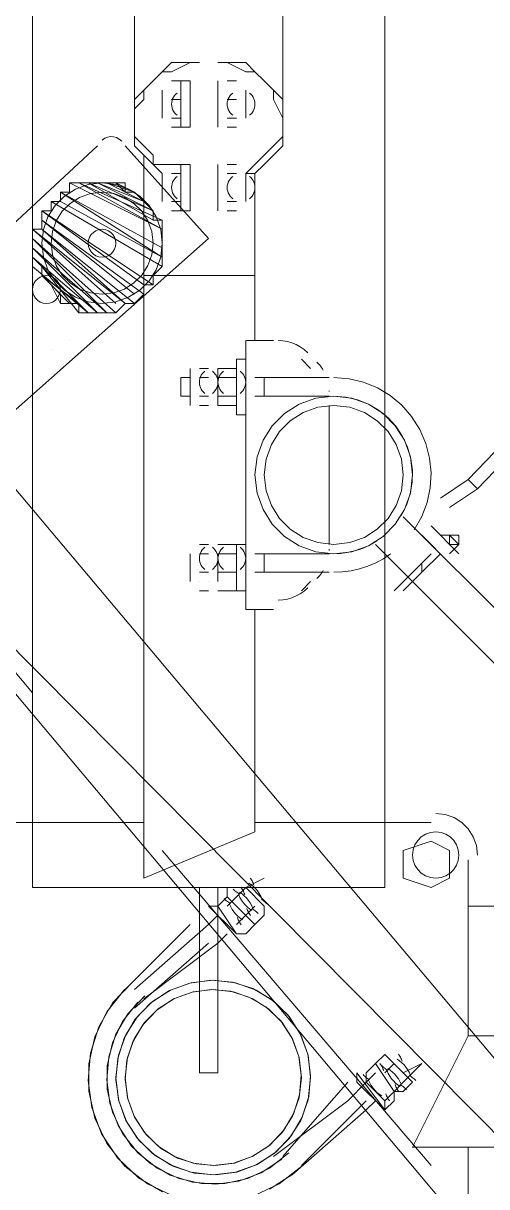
# Paper-space layout '01 Roof Support Layout' of a CAD drawing. Header units: millimetres. Extents: x 5 to 415, y 5 to 292.
# Drawn here: x 58.73 to 61.83, y 66.98 to 74.76 of the extents above; entities that cross this region are included whole.
import ezdxf

# ---------------------------------------------------------------- set-up
doc = ezdxf.new("R2010")
doc.units = ezdxf.units.MM
doc.layers.add('EXISTING', color=7, linetype='Continuous')
doc.layers.add('PROPOSED', color=7, linetype='Continuous')

# ---------------------------------------------------------------- blocks, each defined once
blk = doc.blocks.new('SHEET_01')
at = {"layer": 'EXISTING', "color": 254, "linetype": 'Continuous', "lineweight": 13}
for p, q in [((59.038, 73.694), (59.658, 73.384)), ((59.658, 73.384), (59.1, 73.694)), ((59.1, 73.694), (59.658, 73.384)), ((59.1, 73.694), (59.658, 73.446)), ((59.658, 73.446), (59.1, 73.694)), ((59.596, 73.446), (59.162, 73.694)), ((59.162, 73.694), (59.596, 73.446)), ((59.596, 73.508), (59.162, 73.694)), ((59.162, 73.694), (59.596, 73.508)), ((59.596, 73.508), (59.224, 73.694)), ((59.224, 73.694), (59.596, 73.508)), ((59.534, 73.57), (59.224, 73.694)), ((59.224, 73.694), (59.534, 73.57)), ((59.534, 73.57), (59.286, 73.694)), ((59.286, 73.694), (59.472, 73.632)), ((59.472, 73.632), (59.286, 73.694)), ((59.472, 73.632), (59.348, 73.694)), ((59.348, 73.694), (59.41, 73.632)), ((59.41, 73.632), (59.348, 73.694)), ((59.658, 73.198), (58.976, 73.632)), ((58.976, 73.632), (59.658, 73.26)), ((59.658, 73.26), (58.976, 73.632)), ((59.658, 73.136), (58.914, 73.57)), ((58.914, 73.57), (59.658, 73.136)), ((59.658, 73.198), (58.976, 73.57)), ((58.976, 73.57), (59.658, 73.198)), ((59.534, 73.012), (58.852, 73.508)), ((58.852, 73.508), (59.596, 73.012)), ((59.596, 73.012), (58.852, 73.508)), ((59.348, 72.888), (58.79, 73.384)), ((58.79, 73.384), (59.41, 72.888)), ((59.41, 72.888), (58.79, 73.384)), ((59.472, 72.95), (58.852, 73.446)), ((58.852, 73.446), (59.534, 72.95)), ((59.534, 72.95), (58.852, 73.446)), ((59.41, 72.888), (58.852, 73.384)), ((58.852, 73.384), (59.472, 72.888)), ((59.472, 72.888), (58.852, 73.384)), ((59.286, 72.826), (58.79, 73.322)), ((58.79, 73.322), (59.286, 72.826)), ((58.79, 73.322), (59.348, 72.826)), ((59.348, 72.826), (58.79, 73.322)), ((58.79, 73.26), (59.224, 72.826)), ((59.224, 72.826), (58.79, 73.26)), ((58.79, 73.26), (59.286, 72.826)), ((59.162, 72.826), (58.79, 73.198)), ((58.79, 73.198), (59.224, 72.826)), ((59.224, 72.826), (58.79, 73.198)), ((59.162, 72.826), (58.79, 73.136)), ((59.1, 72.888), (58.852, 73.136)), ((58.852, 73.136), (59.1, 72.826)), ((59.1, 72.826), (58.852, 73.136)), ((58.852, 73.136), (59.162, 72.826)), ((59.038, 72.888), (58.852, 73.074)), ((58.852, 73.074), (59.038, 72.888)), ((58.852, 73.074), (59.1, 72.888)), ((58.976, 72.95), (58.914, 73.012)), ((58.914, 73.012), (58.976, 72.888)), ((58.976, 72.888), (58.914, 73.012)), ((58.914, 73.012), (59.038, 72.888)), ((64.618, 64.58), (57.736, 72.764)), ((57.054, 72.206), (64.618, 64.58)), ((63.936, 64.022), (57.054, 72.206))]:
    blk.add_line(p, q, dxfattribs=at)
at = {"layer": 'PROPOSED', "color": 250, "linetype": 'Continuous', "lineweight": 13}
for p, q in [((58.79, 68.982), (58.79, 113.436)), ((61.146, 68.982), (61.146, 113.436)), ((59.472, 74.128), (59.472, 87.024)), ((60.464, 74.128), (60.464, 85.66)), ((60.464, 74.562), (60.464, 75.058)), ((59.658, 74.438), (59.72, 74.5)), ((59.72, 74.5), (59.844, 74.5)), ((59.72, 74.438), (59.844, 74.5)), ((59.844, 74.5), (59.906, 74.5)), ((60.03, 74.5), (60.092, 74.5)), ((60.092, 74.5), (60.216, 74.5)), ((60.092, 74.5), (60.216, 74.438)), ((60.216, 74.5), (60.278, 74.438)), ((59.596, 74.376), (59.658, 74.438)), ((59.658, 74.438), (59.72, 74.438)), ((60.216, 74.438), (60.278, 74.438)), ((60.278, 74.438), (60.34, 74.376)), ((59.472, 74.252), (59.534, 74.314)), ((59.534, 74.314), (59.596, 74.376)), ((59.534, 74.252), (59.534, 74.314)), ((59.658, 74.128), (59.658, 74.314)), ((59.72, 74.376), (59.782, 74.376)), ((59.72, 74.314), (59.72, 74.314)), ((59.782, 74.066), (59.782, 74.376)), ((59.782, 74.376), (59.844, 74.376)), ((59.782, 74.376), (59.782, 74.066)), ((59.844, 74.066), (59.844, 74.376)), ((60.03, 74.376), (60.03, 74.376)), ((60.03, 74.376), (60.03, 74.066)), ((60.03, 74.066), (60.03, 74.376)), ((60.03, 74.128), (60.03, 74.314)), ((60.092, 74.376), (60.154, 74.376)), ((60.092, 74.314), (60.092, 74.314)), ((60.154, 74.314), (60.154, 74.314)), ((60.216, 74.314), (60.216, 74.128)), ((60.34, 74.376), (60.402, 74.314)), ((60.402, 74.314), (60.464, 74.252)), ((60.402, 74.314), (60.402, 74.252)), ((59.472, 74.19), (59.472, 74.252)), ((59.472, 74.19), (59.534, 74.252)), ((59.72, 74.252), (59.782, 74.252)), ((59.7208, 74.2334), (59.72, 74.221)), ((59.7233, 74.2455), (59.7208, 74.2334)), ((59.7273, 74.2571), (59.7233, 74.2455)), ((59.7327, 74.268), (59.7273, 74.2571)), ((59.7396, 74.2781), (59.7327, 74.268)), ((59.7478, 74.2873), (59.7396, 74.2781)), ((59.7572, 74.2954), (59.7478, 74.2873)), ((60.092, 74.252), (60.154, 74.252)), ((60.0928, 74.2334), (60.092, 74.221)), ((60.0953, 74.2455), (60.0928, 74.2334)), ((60.0993, 74.2571), (60.0953, 74.2455)), ((60.1047, 74.268), (60.0993, 74.2571)), ((60.1116, 74.2781), (60.1047, 74.268)), ((60.1198, 74.2873), (60.1116, 74.2781)), ((60.1292, 74.2954), (60.1198, 74.2873)), ((60.216, 74.252), (60.216, 74.252)), ((60.216, 74.128), (60.216, 74.252)), ((60.216, 74.252), (60.216, 74.128)), ((60.2502, 74.2873), (60.2408, 74.2954)), ((60.2584, 74.2781), (60.2502, 74.2873)), ((60.2653, 74.268), (60.2584, 74.2781)), ((60.2707, 74.2571), (60.2653, 74.268)), ((60.2747, 74.2455), (60.2707, 74.2571)), ((60.2772, 74.2334), (60.2747, 74.2455)), ((60.278, 74.221), (60.2772, 74.2334)), ((60.402, 74.252), (60.464, 74.128)), ((60.464, 74.252), (60.464, 74.19)), ((59.472, 74.128), (59.472, 74.19)), ((59.72, 74.221), (59.7208, 74.2086)), ((59.7208, 74.2086), (59.7233, 74.1965)), ((59.7233, 74.1965), (59.7273, 74.185)), ((59.7273, 74.185), (59.7327, 74.174)), ((59.7327, 74.174), (59.7396, 74.1639)), ((59.7396, 74.1639), (59.7478, 74.1547)), ((59.7478, 74.1547), (59.7572, 74.1466)), ((60.092, 74.221), (60.0928, 74.2086)), ((60.0928, 74.2086), (60.0953, 74.1965)), ((60.0953, 74.1965), (60.0993, 74.185)), ((60.0993, 74.185), (60.1047, 74.174)), ((60.1047, 74.174), (60.1116, 74.1639)), ((60.1116, 74.1639), (60.1198, 74.1547)), ((60.1198, 74.1547), (60.1292, 74.1466)), ((60.2408, 74.1466), (60.2502, 74.1547)), ((60.2502, 74.1547), (60.2584, 74.1639)), ((60.2584, 74.1639), (60.2653, 74.174)), ((60.2653, 74.174), (60.2707, 74.185)), ((60.2707, 74.185), (60.2747, 74.1965)), ((60.2747, 74.1965), (60.2772, 74.2086)), ((60.2772, 74.2086), (60.278, 74.221)), ((60.464, 74.19), (60.464, 74.128)), ((59.472, 74.004), (59.472, 74.128)), ((59.72, 74.128), (59.782, 74.128)), ((59.72, 74.128), (59.72, 74.128)), ((60.092, 74.128), (60.154, 74.128)), ((60.092, 74.128), (60.092, 74.128)), ((60.154, 74.128), (60.154, 74.128)), ((60.216, 74.128), (60.216, 74.128)), ((60.464, 74.128), (60.464, 74.066)), ((59.292, 74.0006), (59.2727, 73.9928)), ((59.3122, 74.0039), (59.292, 74.0006)), ((59.3325, 74.0027), (59.3122, 74.0039)), ((59.3522, 73.9971), (59.3325, 74.0027)), ((59.472, 73.942), (59.472, 74.004)), ((59.534, 73.942), (59.472, 74.004)), ((59.72, 74.066), (59.782, 74.066)), ((59.782, 74.066), (59.844, 74.066)), ((60.03, 74.066), (60.03, 74.066)), ((60.092, 74.066), (60.154, 74.066)), ((60.464, 74.004), (60.402, 73.942)), ((60.464, 74.066), (60.464, 73.942)), ((60.464, 74.066), (60.464, 74.004)), ((58.356, 73.136), (59.224, 73.942)), ((59.2727, 73.9928), (59.2552, 73.9805)), ((59.3705, 73.9871), (59.3522, 73.9971)), ((59.3865, 73.9728), (59.3705, 73.9871)), ((59.968, 73.322), (59.41, 73.942)), ((59.534, 73.88), (59.472, 73.942)), ((59.596, 73.88), (59.534, 73.942)), ((60.402, 73.942), (60.34, 73.88)), ((60.464, 73.942), (60.402, 73.88)), ((59.596, 73.818), (59.534, 73.88)), ((59.534, 73.074), (59.534, 73.88)), ((59.596, 73.818), (59.596, 73.88)), ((60.34, 73.88), (60.278, 73.818)), ((60.402, 73.88), (60.34, 73.818)), ((59.658, 73.756), (59.596, 73.818)), ((59.72, 73.818), (59.596, 73.818)), ((59.72, 73.818), (59.782, 73.818)), ((59.782, 73.508), (59.782, 73.818)), ((59.782, 73.818), (59.844, 73.818)), ((59.782, 73.818), (59.782, 73.508)), ((59.844, 73.508), (59.844, 73.818)), ((60.03, 73.818), (60.03, 73.818)), ((60.03, 73.818), (60.03, 73.508)), ((60.03, 73.508), (60.03, 73.818)), ((60.092, 73.818), (60.154, 73.818)), ((60.278, 73.818), (60.216, 73.756)), ((60.34, 73.818), (60.278, 73.756)), ((59.038, 73.632), (59.038, 73.694)), ((59.038, 73.694), (59.1, 73.694)), ((59.1, 73.694), (59.162, 73.694)), ((59.162, 73.694), (59.224, 73.694)), ((59.255, 73.694), (59.1626, 73.6834)), ((59.224, 73.694), (59.286, 73.694)), ((59.3474, 73.6834), (59.255, 73.694)), ((59.286, 73.694), (59.348, 73.694)), ((59.348, 73.694), (59.41, 73.694)), ((59.41, 73.756), (59.41, 73.756)), ((59.41, 73.694), (59.41, 73.632)), ((59.658, 73.57), (59.658, 73.756)), ((59.72, 73.756), (59.782, 73.756)), ((59.72, 73.756), (59.72, 73.756)), ((59.7233, 73.6875), (59.7208, 73.6754)), ((59.7273, 73.699), (59.7233, 73.6875)), ((59.7327, 73.71), (59.7273, 73.699)), ((59.7396, 73.7201), (59.7327, 73.71)), ((59.7478, 73.7293), (59.7396, 73.7201)), ((59.7572, 73.7374), (59.7478, 73.7293)), ((60.03, 73.57), (60.03, 73.756)), ((60.092, 73.756), (60.154, 73.756)), ((60.092, 73.756), (60.092, 73.756)), ((60.0953, 73.6875), (60.0928, 73.6754)), ((60.0993, 73.699), (60.0953, 73.6875)), ((60.1047, 73.71), (60.0993, 73.699)), ((60.1116, 73.7201), (60.1047, 73.71)), ((60.1198, 73.7293), (60.1116, 73.7201)), ((60.1292, 73.7374), (60.1198, 73.7293)), ((60.154, 73.756), (60.154, 73.756)), ((60.278, 73.756), (60.216, 73.756)), ((60.216, 73.756), (60.216, 73.756)), ((60.216, 73.756), (60.216, 73.57)), ((60.216, 73.57), (60.216, 73.756)), ((60.216, 73.756), (60.216, 73.694)), ((60.216, 73.694), (60.216, 73.694)), ((60.216, 73.694), (60.216, 73.632)), ((60.2502, 73.7293), (60.2408, 73.7374)), ((60.2584, 73.7201), (60.2502, 73.7293)), ((60.2653, 73.71), (60.2584, 73.7201)), ((60.2707, 73.699), (60.2653, 73.71)), ((60.2747, 73.6875), (60.2707, 73.699)), ((60.2772, 73.6754), (60.2747, 73.6875)), ((60.278, 73.756), (60.278, 73.074)), ((58.976, 73.57), (58.976, 73.632)), ((58.976, 73.632), (59.038, 73.632)), ((59.0778, 73.6531), (59.003, 73.6055)), ((59.1626, 73.6834), (59.0778, 73.6531)), ((59.1768, 73.623), (59.105, 73.5973)), ((59.255, 73.632), (59.1768, 73.623)), ((59.3332, 73.623), (59.255, 73.632)), ((59.405, 73.5973), (59.3332, 73.623)), ((59.4322, 73.6531), (59.3474, 73.6834)), ((59.41, 73.632), (59.472, 73.632)), ((59.5071, 73.6055), (59.4322, 73.6531)), ((59.472, 73.632), (59.534, 73.57)), ((59.7208, 73.6754), (59.72, 73.663)), ((59.72, 73.663), (59.7208, 73.6506)), ((59.7208, 73.6506), (59.7233, 73.6385)), ((59.7233, 73.6385), (59.7273, 73.627)), ((59.7273, 73.627), (59.7327, 73.616)), ((59.7327, 73.616), (59.7396, 73.6059)), ((60.0928, 73.6754), (60.092, 73.663)), ((60.092, 73.663), (60.0928, 73.6506)), ((60.0928, 73.6506), (60.0953, 73.6385)), ((60.0953, 73.6385), (60.0993, 73.627)), ((60.0993, 73.627), (60.1047, 73.616)), ((60.1047, 73.616), (60.1116, 73.6059)), ((60.216, 73.632), (60.216, 73.632)), ((60.216, 73.632), (60.216, 73.57)), ((60.2584, 73.6059), (60.2653, 73.616)), ((60.2653, 73.616), (60.2707, 73.627)), ((60.2707, 73.627), (60.2747, 73.6385)), ((60.2747, 73.6385), (60.2772, 73.6506)), ((60.278, 73.663), (60.2772, 73.6754)), ((60.2772, 73.6506), (60.278, 73.663)), ((58.9405, 73.5431), (58.893, 73.4683)), ((58.914, 73.508), (58.914, 73.57)), ((58.914, 73.57), (58.976, 73.57)), ((59.003, 73.6055), (58.9405, 73.5431)), ((59.0417, 73.5571), (58.9889, 73.5043)), ((59.105, 73.5973), (59.0417, 73.5571)), ((59.4683, 73.5571), (59.405, 73.5973)), ((59.5211, 73.5043), (59.4683, 73.5571)), ((59.5695, 73.5431), (59.5071, 73.6055)), ((59.534, 73.57), (59.596, 73.508)), ((59.617, 73.4683), (59.5695, 73.5431)), ((59.72, 73.57), (59.782, 73.57)), ((59.72, 73.57), (59.72, 73.57)), ((59.7396, 73.6059), (59.7478, 73.5967)), ((59.7478, 73.5967), (59.7572, 73.5886)), ((60.092, 73.57), (60.154, 73.57)), ((60.092, 73.57), (60.092, 73.57)), ((60.1116, 73.6059), (60.1198, 73.5967)), ((60.1198, 73.5967), (60.1292, 73.5886)), ((60.154, 73.57), (60.154, 73.57)), ((60.216, 73.57), (60.216, 73.57)), ((60.2408, 73.5886), (60.2502, 73.5967)), ((60.2502, 73.5967), (60.2584, 73.6059)), ((58.852, 73.446), (58.852, 73.508)), ((58.852, 73.508), (58.914, 73.508)), ((58.893, 73.4683), (58.8627, 73.3834)), ((58.9889, 73.5043), (58.9487, 73.441)), ((59.5613, 73.441), (59.5211, 73.5043)), ((59.596, 73.508), (59.596, 73.446)), ((59.6474, 73.3834), (59.617, 73.4683)), ((59.72, 73.508), (59.782, 73.508)), ((59.782, 73.508), (59.844, 73.508)), ((60.03, 73.508), (60.03, 73.508)), ((60.092, 73.508), (60.154, 73.508)), ((58.79, 73.322), (58.79, 73.384)), ((58.79, 73.384), (58.852, 73.384)), ((58.852, 73.384), (58.852, 73.446)), ((58.8627, 73.3834), (58.852, 73.291)), ((58.9487, 73.441), (58.923, 73.3692)), ((59.2337, 73.3816), (59.2141, 73.3746)), ((59.255, 73.384), (59.2337, 73.3816)), ((59.2763, 73.3816), (59.255, 73.384)), ((59.2959, 73.3746), (59.2763, 73.3816)), ((59.587, 73.3692), (59.5613, 73.441)), ((59.596, 73.446), (59.658, 73.446)), ((59.658, 73.291), (59.6474, 73.3834)), ((59.658, 73.446), (59.658, 73.384)), ((59.658, 73.384), (59.658, 73.322)), ((59.72, 73.446), (59.72, 73.446)), ((57.798, 71.4), (59.968, 73.322)), ((58.79, 73.26), (58.79, 73.322)), ((58.923, 73.3692), (58.914, 73.291)), ((59.1645, 73.3123), (59.162, 73.291)), ((59.1715, 73.3319), (59.1645, 73.3123)), ((59.1824, 73.3492), (59.1715, 73.3319)), ((59.1968, 73.3636), (59.1824, 73.3492)), ((59.2141, 73.3746), (59.1968, 73.3636)), ((59.3132, 73.3636), (59.2959, 73.3746)), ((59.3276, 73.3492), (59.3132, 73.3636)), ((59.3385, 73.3319), (59.3276, 73.3492)), ((59.3455, 73.3123), (59.3385, 73.3319)), ((59.348, 73.291), (59.3455, 73.3123)), ((59.596, 73.291), (59.587, 73.3692)), ((59.658, 73.322), (59.658, 73.26)), ((58.79, 73.26), (58.79, 73.26)), ((58.79, 73.198), (58.79, 73.26)), ((58.852, 73.291), (58.8627, 73.1986)), ((58.914, 73.291), (58.923, 73.2128)), ((59.162, 73.291), (59.1645, 73.2697)), ((59.1645, 73.2697), (59.1715, 73.2501)), ((59.1715, 73.2501), (59.1824, 73.2328)), ((59.1824, 73.2328), (59.1968, 73.2184)), ((59.3132, 73.2184), (59.3276, 73.2328)), ((59.3276, 73.2328), (59.3385, 73.2501)), ((59.3385, 73.2501), (59.3455, 73.2697)), ((59.3455, 73.2697), (59.348, 73.291)), ((59.587, 73.2128), (59.596, 73.291)), ((59.6474, 73.1986), (59.658, 73.291)), ((59.658, 73.26), (59.658, 73.198)), ((58.852, 73.136), (58.79, 73.198)), ((58.8627, 73.1986), (58.893, 73.1138)), ((58.923, 73.2128), (58.9487, 73.141)), ((59.1968, 73.2184), (59.2141, 73.2075)), ((59.2141, 73.2075), (59.2337, 73.2005)), ((59.2337, 73.2005), (59.255, 73.198)), ((59.255, 73.198), (59.2763, 73.2005)), ((59.2763, 73.2005), (59.2959, 73.2075)), ((59.2959, 73.2075), (59.3132, 73.2184)), ((59.5613, 73.141), (59.587, 73.2128)), ((59.617, 73.1138), (59.6474, 73.1986)), ((59.658, 73.198), (59.658, 73.136)), ((63.13, 73.198), (61.704, 71.71)), ((58.8421, 73.0646), (58.8248, 73.0536)), ((58.8617, 73.0716), (58.8421, 73.0646)), ((58.852, 73.074), (58.852, 73.136)), ((58.914, 73.012), (58.852, 73.074)), ((58.883, 73.074), (58.8617, 73.0716)), ((58.9043, 73.0716), (58.883, 73.074)), ((58.893, 73.1138), (58.9405, 73.0389)), ((58.9239, 73.0646), (58.9043, 73.0716)), ((58.9412, 73.0536), (58.9239, 73.0646)), ((58.9487, 73.141), (58.9889, 73.0777)), ((58.9889, 73.0777), (59.0417, 73.0249)), ((59.4683, 73.0249), (59.5211, 73.0777)), ((59.5211, 73.0777), (59.5613, 73.141)), ((59.534, 69.044), (59.534, 73.074)), ((59.534, 73.074), (60.278, 73.074)), ((60.278, 73.074), (59.534, 73.074)), ((59.5695, 73.0389), (59.617, 73.1138)), ((59.658, 73.136), (59.596, 73.074)), ((59.596, 73.074), (59.596, 73.012)), ((60.278, 73.074), (60.278, 72.64)), ((61.766, 71.648), (63.192, 73.136)), ((58.7925, 73.0023), (58.79, 72.981)), ((58.7995, 73.0219), (58.7925, 73.0023)), ((58.8104, 73.0392), (58.7995, 73.0219)), ((58.8248, 73.0536), (58.8104, 73.0392)), ((58.9405, 73.0389), (59.003, 72.9765)), ((58.9556, 73.0392), (58.9412, 73.0536)), ((58.9665, 73.0219), (58.9556, 73.0392)), ((58.9735, 73.0023), (58.9665, 73.0219)), ((58.976, 72.981), (58.9735, 73.0023)), ((59.0417, 73.0249), (59.105, 72.9846)), ((59.405, 72.9846), (59.4683, 73.0249)), ((59.5071, 72.9765), (59.5695, 73.0389)), ((59.596, 73.012), (59.534, 73.012)), ((59.534, 73.012), (59.534, 72.95)), ((58.79, 72.981), (58.7925, 72.9597)), ((58.7925, 72.9597), (58.7995, 72.9401)), ((58.7995, 72.9401), (58.8104, 72.9228)), ((58.8104, 72.9228), (58.8248, 72.9084)), ((58.8248, 72.9084), (58.8421, 72.8975)), ((58.9239, 72.8975), (58.9412, 72.9084)), ((58.9412, 72.9084), (58.9556, 72.9228)), ((58.9556, 72.9228), (58.9665, 72.9401)), ((58.9665, 72.9401), (58.9735, 72.9597)), ((58.9735, 72.9597), (58.976, 72.981)), ((58.976, 72.888), (58.976, 72.95)), ((59.003, 72.9765), (59.0778, 72.929)), ((59.0778, 72.929), (59.1626, 72.8986)), ((59.105, 72.9846), (59.1768, 72.959)), ((59.1768, 72.959), (59.255, 72.95)), ((59.255, 72.95), (59.3332, 72.959)), ((59.3332, 72.959), (59.405, 72.9846)), ((59.3474, 72.8986), (59.4322, 72.929)), ((59.4322, 72.929), (59.5071, 72.9765)), ((59.534, 72.95), (59.472, 72.888)), ((58.8421, 72.8975), (58.8617, 72.8905)), ((58.8617, 72.8905), (58.883, 72.888)), ((58.883, 72.888), (58.9043, 72.8905)), ((58.9043, 72.8905), (58.9239, 72.8975)), ((59.038, 72.888), (58.976, 72.888)), ((59.1, 72.888), (59.038, 72.888)), ((59.1, 72.826), (59.1, 72.888)), ((59.1626, 72.8986), (59.255, 72.888)), ((59.255, 72.888), (59.3474, 72.8986)), ((59.41, 72.888), (59.348, 72.826)), ((59.472, 72.888), (59.41, 72.888)), ((59.162, 72.826), (59.1, 72.826)), ((59.224, 72.826), (59.162, 72.826)), ((59.286, 72.826), (59.224, 72.826)), ((59.348, 72.826), (59.286, 72.826)), ((59.038, 72.64), (59.038, 72.64)), ((60.278, 72.64), (60.216, 72.64)), ((60.216, 72.64), (60.216, 70.842)), ((60.402, 72.64), (60.278, 72.64)), ((60.4645, 72.6382), (60.433, 72.64)), ((60.4953, 72.6329), (60.4645, 72.6382)), ((60.5252, 72.6243), (60.4953, 72.6329)), ((60.554, 72.6124), (60.5252, 72.6243)), ((60.5812, 72.5974), (60.554, 72.6124)), ((60.6068, 72.5793), (60.5812, 72.5974)), ((58.914, 72.578), (58.914, 72.578)), ((60.6303, 72.5583), (60.6068, 72.5793)), ((59.844, 72.454), (59.844, 72.206)), ((59.968, 72.454), (59.906, 72.454)), ((59.906, 72.454), (59.906, 72.454)), ((59.968, 72.454), (59.968, 72.454)), ((60.03, 72.454), (60.03, 72.206)), ((60.03, 72.454), (60.154, 72.454)), ((60.03, 72.454), (60.03, 72.454)), ((60.216, 72.516), (60.154, 72.516)), ((60.154, 72.516), (60.154, 72.144)), ((60.154, 72.454), (60.154, 72.206)), ((60.154, 72.454), (60.154, 72.454)), ((60.216, 72.144), (60.216, 72.516)), ((60.65, 72.454), (60.588, 72.516)), ((60.6991, 72.4892), (60.6923, 72.4963)), ((60.7056, 72.482), (60.6991, 72.4892)), ((60.7119, 72.4745), (60.7056, 72.482)), ((60.7179, 72.4668), (60.7119, 72.4745)), ((60.7237, 72.4589), (60.7179, 72.4668)), ((60.7291, 72.4508), (60.7237, 72.4589)), ((60.7343, 72.4425), (60.7291, 72.4508)), ((59.782, 72.268), (59.782, 72.392)), ((59.782, 72.392), (59.844, 72.392)), ((59.844, 72.392), (59.844, 72.392)), ((59.844, 72.392), (59.844, 72.268)), ((59.844, 72.268), (59.844, 72.392)), ((59.968, 72.392), (59.906, 72.392)), ((59.9068, 72.3734), (59.906, 72.361)), ((59.9093, 72.3855), (59.9068, 72.3734)), ((59.9133, 72.3971), (59.9093, 72.3855)), ((59.9187, 72.408), (59.9133, 72.3971)), ((59.9256, 72.4181), (59.9187, 72.408)), ((59.9338, 72.4273), (59.9256, 72.4181)), ((59.9432, 72.4354), (59.9338, 72.4273)), ((60.0022, 72.4273), (59.9928, 72.4354)), ((60.0104, 72.4181), (60.0022, 72.4273)), ((60.0173, 72.408), (60.0104, 72.4181)), ((60.0227, 72.3971), (60.0173, 72.408)), ((60.0267, 72.3855), (60.0227, 72.3971)), ((60.0292, 72.3734), (60.0267, 72.3855)), ((60.03, 72.361), (60.0292, 72.3734)), ((60.154, 72.392), (60.03, 72.392)), ((60.0308, 72.3734), (60.03, 72.361)), ((60.0333, 72.3855), (60.0308, 72.3734)), ((60.0373, 72.3971), (60.0333, 72.3855)), ((60.0427, 72.408), (60.0373, 72.3971)), ((60.0496, 72.4181), (60.0427, 72.408)), ((60.0578, 72.4273), (60.0496, 72.4181)), ((60.0672, 72.4354), (60.0578, 72.4273)), ((60.1882, 72.4273), (60.1788, 72.4354)), ((60.1964, 72.4181), (60.1882, 72.4273)), ((60.2033, 72.408), (60.1964, 72.4181)), ((60.2087, 72.3971), (60.2033, 72.408)), ((60.2127, 72.3855), (60.2087, 72.3971)), ((60.2152, 72.3734), (60.2127, 72.3855)), ((60.216, 72.361), (60.2152, 72.3734)), ((60.34, 72.392), (60.278, 72.392)), ((60.34, 72.268), (60.34, 72.392)), ((60.774, 72.392), (60.34, 72.392)), ((60.9069, 72.384), (60.805, 72.392)), ((61.0048, 72.3606), (60.9069, 72.384)), ((59.906, 72.361), (59.9068, 72.3486)), ((59.9068, 72.3486), (59.9093, 72.3365)), ((59.9093, 72.3365), (59.9133, 72.325)), ((59.9133, 72.325), (59.9187, 72.314)), ((59.9187, 72.314), (59.9256, 72.3039)), ((59.9256, 72.3039), (59.9338, 72.2947)), ((59.9338, 72.2947), (59.9432, 72.2866)), ((59.9928, 72.2866), (60.0022, 72.2947)), ((60.0022, 72.2947), (60.0104, 72.3039)), ((60.0104, 72.3039), (60.0173, 72.314)), ((60.0173, 72.314), (60.0227, 72.325)), ((60.0227, 72.325), (60.0267, 72.3365)), ((60.0267, 72.3365), (60.0292, 72.3486)), ((60.0292, 72.3486), (60.03, 72.361)), ((60.03, 72.361), (60.0308, 72.3486)), ((60.0308, 72.3486), (60.0333, 72.3365)), ((60.0333, 72.3365), (60.0373, 72.325)), ((60.0373, 72.325), (60.0427, 72.314)), ((60.0427, 72.314), (60.0496, 72.3039)), ((60.0496, 72.3039), (60.0578, 72.2947)), ((60.0578, 72.2947), (60.0672, 72.2866)), ((60.1788, 72.2866), (60.1882, 72.2947)), ((60.1882, 72.2947), (60.1964, 72.3039)), ((60.1964, 72.3039), (60.2033, 72.314)), ((60.2033, 72.314), (60.2087, 72.325)), ((60.2087, 72.325), (60.2127, 72.3365)), ((60.2127, 72.3365), (60.2152, 72.3486)), ((60.2152, 72.3486), (60.216, 72.361)), ((60.7739, 72.3072), (60.7738, 72.3086)), ((60.774, 72.3031), (60.7739, 72.3045)), ((60.774, 72.3018), (60.774, 72.3031)), ((60.774, 72.299), (60.774, 72.3004)), ((61.0972, 72.3227), (61.0048, 72.3606)), ((61.1825, 72.2714), (61.0972, 72.3227)), ((58.79, 70.284), (57.116, 72.268)), ((59.844, 72.268), (59.782, 72.268)), ((59.844, 72.268), (59.844, 72.268)), ((59.968, 72.268), (59.906, 72.268)), ((60.154, 72.268), (60.03, 72.268)), ((60.278, 72.268), (60.34, 72.268)), ((60.34, 72.268), (60.774, 72.268)), ((60.5732, 72.2144), (60.4754, 72.1522)), ((60.6842, 72.2541), (60.5732, 72.2144)), ((60.805, 72.268), (60.6842, 72.2541)), ((60.774, 72.268), (60.774, 72.268)), ((60.9258, 72.2541), (60.805, 72.268)), ((60.8855, 72.2618), (60.805, 72.268)), ((60.9631, 72.2438), (60.8855, 72.2618)), ((61.0368, 72.2144), (60.9258, 72.2541)), ((61.0364, 72.2145), (60.9631, 72.2438)), ((61.1044, 72.1747), (61.0364, 72.2145)), ((61.1346, 72.1522), (61.0368, 72.2144)), ((61.2592, 72.2074), (61.1825, 72.2714)), ((59.968, 72.206), (59.906, 72.206)), ((59.906, 72.206), (59.906, 72.206)), ((59.968, 72.206), (59.968, 72.206)), ((60.154, 72.206), (60.03, 72.206)), ((60.03, 72.206), (60.03, 72.206)), ((60.154, 72.206), (60.154, 72.206)), ((60.216, 72.144), (60.154, 72.144)), ((60.4754, 72.1522), (60.3938, 72.0706)), ((60.6005, 72.1587), (60.5142, 72.1039)), ((60.6984, 72.1937), (60.6005, 72.1587)), ((60.805, 72.206), (60.6984, 72.1937)), ((60.774, 71.276), (60.774, 72.206)), ((60.9116, 72.1937), (60.805, 72.206)), ((61.0095, 72.1587), (60.9116, 72.1937)), ((61.0958, 72.1039), (61.0095, 72.1587)), ((61.1659, 72.1251), (61.1044, 72.1747)), ((61.2162, 72.0706), (61.1346, 72.1522)), ((61.3257, 72.1318), (61.2592, 72.2074)), ((61.3804, 72.0455), (61.3257, 72.1318)), ((60.3938, 72.0706), (60.3316, 71.9728)), ((60.5142, 72.1039), (60.4422, 72.0318)), ((61.1679, 72.0318), (61.0958, 72.1039)), ((61.2196, 72.0663), (61.1659, 72.1251)), ((61.2784, 71.9728), (61.2162, 72.0706)), ((61.2645, 71.9991), (61.2196, 72.0663)), ((60.4422, 72.0318), (60.3873, 71.9455)), ((61.2227, 71.9455), (61.1679, 72.0318)), ((61.2985, 71.9259), (61.2645, 71.9991)), ((61.421, 71.9517), (61.3804, 72.0455)), ((60.3316, 71.9728), (60.2919, 71.8618)), ((60.3873, 71.9455), (60.3523, 71.8476)), ((61.2577, 71.8476), (61.2227, 71.9455)), ((61.3181, 71.8618), (61.2784, 71.9728)), ((61.3207, 71.8494), (61.2985, 71.9259)), ((61.4461, 71.8542), (61.421, 71.9517)), ((60.2919, 71.8618), (60.278, 71.741)), ((60.3523, 71.8476), (60.34, 71.741)), ((61.27, 71.741), (61.2577, 71.8476)), ((61.332, 71.741), (61.3181, 71.8618)), ((61.3311, 71.7711), (61.3207, 71.8494)), ((61.4559, 71.7548), (61.4461, 71.8542)), ((60.278, 71.741), (60.2919, 71.6202)), ((60.34, 71.741), (60.3523, 71.6344)), ((61.2577, 71.6344), (61.27, 71.741)), ((61.3181, 71.6202), (61.332, 71.741)), ((61.3298, 71.6924), (61.3311, 71.7711)), ((61.4503, 71.6554), (61.4559, 71.7548)), ((61.3166, 71.6145), (61.3298, 71.6924)), ((61.704, 71.71), (61.518, 71.586)), ((61.766, 71.648), (61.704, 71.71)), ((60.2919, 71.6202), (60.3316, 71.5092)), ((60.3523, 71.6344), (60.3873, 71.5365)), ((61.2227, 71.5365), (61.2577, 71.6344)), ((61.2784, 71.5092), (61.3181, 71.6202)), ((61.2917, 71.5389), (61.3166, 71.6145)), ((61.4297, 71.5577), (61.4503, 71.6554)), ((61.58, 71.524), (61.766, 71.648)), ((60.3316, 71.5092), (60.3938, 71.4114)), ((60.3873, 71.5365), (60.4422, 71.4502)), ((61.1679, 71.4502), (61.2227, 71.5365)), ((61.2162, 71.4114), (61.2784, 71.5092)), ((61.2551, 71.4669), (61.2917, 71.5389)), ((61.3939, 71.4635), (61.4297, 71.5577)), ((60.4422, 71.4502), (60.5142, 71.3782)), ((61.0958, 71.3782), (61.1679, 71.4502)), ((61.27, 71.462), (63.75, 68.982)), ((61.3432, 71.3748), (61.3939, 71.4635)), ((60.3938, 71.4114), (60.4754, 71.3298)), ((60.5142, 71.3782), (60.6005, 71.3233)), ((61.0095, 71.3233), (61.0958, 71.3782)), ((61.1346, 71.3298), (61.2162, 71.4114)), ((61.642, 71.214), (61.456, 71.4)), ((59.968, 71.276), (59.906, 71.276)), ((60.154, 71.276), (60.03, 71.276)), ((60.216, 71.276), (60.154, 71.276)), ((60.154, 70.966), (60.154, 71.276)), ((60.216, 71.276), (60.216, 70.966)), ((60.4754, 71.3298), (60.5732, 71.2676)), ((60.6005, 71.3233), (60.6984, 71.2883)), ((60.6984, 71.2883), (60.805, 71.276)), ((60.805, 71.276), (60.9116, 71.2883)), ((60.9116, 71.2883), (61.0095, 71.3233)), ((61.0171, 71.2586), (61.0564, 71.2778)), ((61.0368, 71.2676), (61.1346, 71.3298)), ((61.0564, 71.2778), (61.094, 71.3003)), ((63.564, 68.796), (61.084, 71.276)), ((61.58, 71.152), (61.394, 71.338)), ((61.518, 71.338), (61.518, 71.338)), ((61.58, 71.338), (61.518, 71.338)), ((61.518, 71.338), (61.58, 71.338)), ((61.58, 71.338), (61.58, 71.338)), ((61.58, 71.338), (61.642, 71.276)), ((61.58, 71.276), (61.58, 71.338)), ((61.58, 71.338), (61.58, 71.276)), ((61.642, 71.338), (61.58, 71.338)), ((61.58, 71.338), (61.642, 71.338)), ((61.58, 71.214), (61.642, 71.276)), ((61.642, 71.276), (61.58, 71.276)), ((61.58, 71.276), (61.58, 71.276)), ((61.642, 71.276), (61.642, 71.338)), ((61.642, 71.338), (61.642, 71.338)), ((61.642, 71.276), (61.642, 71.276)), ((59.844, 71.028), (59.844, 71.214)), ((59.844, 71.214), (59.844, 71.214)), ((59.844, 71.09), (59.844, 71.214)), ((59.844, 71.214), (59.844, 71.152)), ((59.968, 71.214), (59.906, 71.214)), ((59.906, 71.214), (59.906, 71.214)), ((59.9093, 71.2075), (59.9068, 71.1954)), ((59.9133, 71.219), (59.9093, 71.2075)), ((59.9187, 71.23), (59.9133, 71.219)), ((59.9256, 71.2401), (59.9187, 71.23)), ((59.9338, 71.2493), (59.9256, 71.2401)), ((59.9432, 71.2574), (59.9338, 71.2493)), ((59.968, 71.214), (59.968, 71.214)), ((60.0022, 71.2493), (59.9928, 71.2574)), ((60.0104, 71.2401), (60.0022, 71.2493)), ((60.0173, 71.23), (60.0104, 71.2401)), ((60.0227, 71.219), (60.0173, 71.23)), ((60.0267, 71.2075), (60.0227, 71.219)), ((60.0292, 71.1954), (60.0267, 71.2075)), ((60.03, 71.028), (60.03, 71.214)), ((60.154, 71.214), (60.03, 71.214)), ((60.03, 71.214), (60.03, 71.214)), ((60.0333, 71.2075), (60.0308, 71.1954)), ((60.0373, 71.219), (60.0333, 71.2075)), ((60.0427, 71.23), (60.0373, 71.219)), ((60.0496, 71.2401), (60.0427, 71.23)), ((60.0578, 71.2493), (60.0496, 71.2401)), ((60.0672, 71.2574), (60.0578, 71.2493)), ((60.154, 71.028), (60.154, 71.214)), ((60.154, 71.214), (60.154, 71.214)), ((60.1882, 71.2493), (60.1788, 71.2574)), ((60.1964, 71.2401), (60.1882, 71.2493)), ((60.2033, 71.23), (60.1964, 71.2401)), ((60.2087, 71.219), (60.2033, 71.23)), ((60.2127, 71.2075), (60.2087, 71.219)), ((60.2152, 71.1954), (60.2127, 71.2075)), ((60.34, 71.214), (60.278, 71.214)), ((60.34, 71.214), (60.34, 71.09)), ((60.774, 71.214), (60.34, 71.214)), ((60.5732, 71.2676), (60.6842, 71.2279)), ((60.6842, 71.2279), (60.805, 71.214)), ((60.7738, 71.2354), (60.7739, 71.2368)), ((60.7739, 71.2368), (60.7739, 71.2382)), ((60.774, 71.2423), (60.774, 71.2436)), ((60.774, 71.2409), (60.774, 71.2423)), ((60.774, 71.214), (60.774, 71.214)), ((60.805, 71.214), (60.9258, 71.2279)), ((60.805, 71.214), (60.8488, 71.2159)), ((60.8488, 71.2159), (60.8922, 71.2213)), ((60.8922, 71.2213), (60.9348, 71.2303)), ((60.9258, 71.2279), (61.0368, 71.2676)), ((60.9348, 71.2303), (60.9766, 71.2427)), ((60.9766, 71.2427), (61.0171, 71.2586)), ((61.1364, 71.1807), (61.1852, 71.2126)), ((61.456, 71.214), (61.394, 71.152)), ((61.394, 71.09), (61.518, 71.214)), ((59.844, 71.152), (59.844, 71.152)), ((59.844, 71.152), (59.844, 71.09)), ((59.9068, 71.1954), (59.906, 71.183)), ((59.906, 71.183), (59.9068, 71.1706)), ((59.9068, 71.1706), (59.9093, 71.1585)), ((59.9093, 71.1585), (59.9133, 71.147)), ((59.9133, 71.147), (59.9187, 71.136)), ((59.9187, 71.136), (59.9256, 71.1259)), ((59.9256, 71.1259), (59.9338, 71.1167)), ((60.0022, 71.1167), (60.0104, 71.1259)), ((60.0104, 71.1259), (60.0173, 71.136)), ((60.0173, 71.136), (60.0227, 71.147)), ((60.0227, 71.147), (60.0267, 71.1585)), ((60.0267, 71.1585), (60.0292, 71.1706)), ((60.03, 71.183), (60.0292, 71.1954)), ((60.0292, 71.1706), (60.03, 71.183)), ((60.0308, 71.1954), (60.03, 71.183)), ((60.03, 71.183), (60.0308, 71.1706)), ((60.0308, 71.1706), (60.0333, 71.1585)), ((60.0333, 71.1585), (60.0373, 71.147)), ((60.0373, 71.147), (60.0427, 71.136)), ((60.0427, 71.136), (60.0496, 71.1259)), ((60.0496, 71.1259), (60.0578, 71.1167)), ((60.1882, 71.1167), (60.1964, 71.1259)), ((60.1964, 71.1259), (60.2033, 71.136)), ((60.2033, 71.136), (60.2087, 71.147)), ((60.2087, 71.147), (60.2127, 71.1585)), ((60.2127, 71.1585), (60.2152, 71.1706)), ((60.216, 71.183), (60.2152, 71.1954)), ((60.2152, 71.1706), (60.216, 71.183)), ((60.9771, 71.1131), (61.032, 71.1309)), ((61.032, 71.1309), (61.0853, 71.1534)), ((61.0853, 71.1534), (61.1364, 71.1807)), ((61.394, 71.152), (61.208, 70.966)), ((61.394, 71.152), (61.394, 71.09)), ((59.844, 71.09), (59.844, 71.09)), ((59.968, 71.09), (59.906, 71.09)), ((59.9338, 71.1167), (59.9432, 71.1086)), ((59.9928, 71.1086), (60.0022, 71.1167)), ((60.154, 71.09), (60.03, 71.09)), ((60.0578, 71.1167), (60.0672, 71.1086)), ((60.1788, 71.1086), (60.1882, 71.1167)), ((60.278, 71.09), (60.34, 71.09)), ((60.34, 71.09), (60.774, 71.09)), ((60.6923, 71.0478), (60.6991, 71.0548)), ((60.6991, 71.0548), (60.7056, 71.062)), ((60.7056, 71.062), (60.7119, 71.0695)), ((60.7119, 71.0695), (60.7179, 71.0772)), ((60.7179, 71.0772), (60.7237, 71.0851)), ((60.7237, 71.0851), (60.7291, 71.0933)), ((60.7291, 71.0933), (60.7343, 71.1016)), ((60.805, 71.09), (60.8632, 71.0926)), ((60.8632, 71.0926), (60.9207, 71.1004)), ((60.9207, 71.1004), (60.9771, 71.1131)), ((61.27, 70.966), (61.394, 71.09)), ((59.906, 71.028), (59.906, 71.028)), ((59.968, 70.966), (59.906, 70.966)), ((59.968, 71.028), (59.968, 71.028)), ((60.03, 71.028), (60.03, 71.028)), ((60.154, 70.966), (60.03, 70.966)), ((60.154, 71.028), (60.154, 71.028)), ((60.216, 70.966), (60.154, 70.966)), ((60.5812, 70.9466), (60.6068, 70.9647)), ((60.588, 70.966), (60.65, 71.028)), ((60.6068, 70.9647), (60.6303, 70.9857)), ((61.27, 70.966), (61.27, 70.966)), ((60.433, 70.904), (60.4645, 70.9058)), ((60.4645, 70.9058), (60.4953, 70.9111)), ((60.4953, 70.9111), (60.5252, 70.9197)), ((60.5252, 70.9197), (60.554, 70.9316)), ((60.554, 70.9316), (60.5812, 70.9466)), ((60.216, 70.842), (60.278, 70.842)), ((60.278, 70.842), (60.402, 70.842)), ((60.278, 70.842), (60.278, 69.354)), ((59.534, 69.416), (58.48, 69.416)), ((61.456, 69.416), (60.278, 69.416)), ((61.551, 69.4706), (61.487, 69.478)), ((61.6097, 69.4496), (61.551, 69.4706)), ((61.6615, 69.4167), (61.6097, 69.4496)), ((61.7047, 69.3735), (61.6615, 69.4167)), ((60.278, 69.354), (59.534, 69.044)), ((61.4188, 69.3383), (61.3901, 69.32)), ((61.4515, 69.3499), (61.4188, 69.3383)), ((61.487, 69.354), (61.4515, 69.3499)), ((61.5225, 69.3499), (61.487, 69.354)), ((61.5552, 69.3383), (61.5225, 69.3499)), ((61.584, 69.32), (61.5552, 69.3383)), ((61.7376, 69.3217), (61.7047, 69.3735)), ((61.456, 69.292), (61.27, 69.23)), ((61.3478, 69.2672), (61.3361, 69.2346)), ((61.3661, 69.296), (61.3478, 69.2672)), ((61.3901, 69.32), (61.3661, 69.296)), ((61.58, 69.23), (61.456, 69.292)), ((61.608, 69.296), (61.584, 69.32)), ((61.6263, 69.2672), (61.608, 69.296)), ((61.6379, 69.2346), (61.6263, 69.2672)), ((61.7586, 69.263), (61.7376, 69.3217)), ((61.766, 69.199), (61.7586, 69.263)), ((61.456, 67.122), (59.658, 69.23)), ((61.27, 69.23), (61.27, 69.044)), ((61.3361, 69.2346), (61.332, 69.199)), ((61.332, 69.199), (61.3361, 69.1635)), ((61.58, 69.044), (61.58, 69.23)), ((61.642, 69.199), (61.6379, 69.2346)), ((61.6379, 69.1635), (61.642, 69.199)), ((61.3361, 69.1635), (61.3478, 69.1309)), ((61.3478, 69.1309), (61.3661, 69.1021)), ((61.3661, 69.1021), (61.3901, 69.0781)), ((61.456, 69.168), (61.456, 69.168)), ((61.584, 69.0781), (61.608, 69.1021)), ((61.608, 69.1021), (61.6263, 69.1309)), ((61.6263, 69.1309), (61.6379, 69.1635)), ((61.704, 67.99), (61.704, 69.168)), ((60.34, 69.044), (60.216, 68.982)), ((60.216, 68.982), (60.34, 69.044)), ((60.2505, 69.0392), (60.2459, 69.0454)), ((60.2547, 69.0327), (60.2505, 69.0392)), ((60.2587, 69.026), (60.2547, 69.0327)), ((60.2622, 69.0191), (60.2587, 69.026)), ((60.2655, 69.0121), (60.2622, 69.0191)), ((60.34, 69.044), (60.34, 69.044)), ((61.27, 69.044), (61.456, 68.982)), ((61.3901, 69.0781), (61.4188, 69.0598)), ((61.4188, 69.0598), (61.4515, 69.0481)), ((61.4515, 69.0481), (61.487, 69.044)), ((61.456, 68.982), (61.58, 69.044)), ((61.487, 69.044), (61.5225, 69.0481)), ((61.5225, 69.0481), (61.5552, 69.0598)), ((61.5552, 69.0598), (61.584, 69.0781)), ((61.146, 68.982), (58.79, 68.982)), ((59.906, 67.742), (59.906, 68.982)), ((60.03, 67.742), (60.03, 68.982)), ((60.154, 68.982), (60.092, 68.982)), ((60.092, 68.982), (60.092, 68.92)), ((60.092, 68.92), (60.092, 68.982)), ((60.092, 68.982), (60.154, 68.982)), ((60.1327, 68.9704), (60.1381, 68.9647)), ((60.1381, 68.9647), (60.1437, 68.9594)), ((60.1437, 68.9594), (60.1496, 68.9544)), ((60.1496, 68.9544), (60.1558, 68.9497)), ((60.216, 68.982), (60.154, 68.92)), ((60.216, 68.982), (60.154, 68.982)), ((60.1558, 68.9497), (60.1622, 68.9453)), ((60.1622, 68.9453), (60.1688, 68.9412)), ((60.1688, 68.9412), (60.1756, 68.9374)), ((60.1911, 68.9386), (60.1745, 68.9499)), ((60.1885, 68.9772), (60.1839, 68.9834)), ((60.1927, 68.9707), (60.1885, 68.9772)), ((60.1967, 68.964), (60.1927, 68.9707)), ((60.2002, 68.9571), (60.1967, 68.964)), ((60.2035, 68.9501), (60.2002, 68.9571)), ((60.2063, 68.9429), (60.2035, 68.9501)), ((60.2089, 68.9355), (60.2063, 68.9429)), ((60.34, 68.858), (60.216, 68.982)), ((60.216, 68.982), (60.34, 68.858)), ((60.2531, 69.0007), (60.2365, 69.0119)), ((60.2685, 68.988), (60.2531, 69.0007)), ((60.2684, 69.0048), (60.2655, 69.0121)), ((60.2709, 68.9975), (60.2684, 69.0048)), ((60.2827, 68.974), (60.2685, 68.988)), ((60.2954, 68.9587), (60.2827, 68.974)), ((60.3068, 68.9424), (60.2954, 68.9587)), ((60.3166, 68.925), (60.3068, 68.9424)), ((60.402, 68.982), (60.402, 68.982)), ((60.092, 68.92), (60.03, 68.858)), ((60.0707, 68.9084), (60.0761, 68.9028)), ((60.0761, 68.9028), (60.0817, 68.8974)), ((60.0817, 68.8974), (60.0876, 68.8924)), ((60.0876, 68.8924), (60.0938, 68.8877)), ((60.278, 68.734), (60.092, 68.92)), ((60.092, 68.92), (60.278, 68.734)), ((60.154, 68.92), (60.092, 68.858)), ((60.092, 68.92), (60.092, 68.92)), ((60.0938, 68.8877), (60.1002, 68.8833)), ((60.1002, 68.8833), (60.1068, 68.8792)), ((60.1068, 68.8792), (60.1136, 68.8754)), ((60.1072, 68.8713), (60.1154, 68.853)), ((60.1692, 68.9333), (60.1774, 68.915)), ((60.1774, 68.915), (60.1872, 68.8976)), ((60.1872, 68.8976), (60.1986, 68.8813)), ((60.2065, 68.9259), (60.1911, 68.9386)), ((60.1986, 68.8813), (60.2113, 68.866)), ((60.2207, 68.9119), (60.2065, 68.9259)), ((60.2113, 68.866), (60.2255, 68.852)), ((60.2334, 68.8967), (60.2207, 68.9119)), ((60.2448, 68.8804), (60.2334, 68.8967)), ((60.2546, 68.863), (60.2448, 68.8804)), ((60.2628, 68.8447), (60.2546, 68.863)), ((60.3248, 68.9067), (60.3166, 68.925)), ((60.3253, 68.8988), (60.3185, 68.9025)), ((60.3319, 68.8947), (60.3253, 68.8988)), ((60.3382, 68.8903), (60.3319, 68.8947)), ((60.3444, 68.8856), (60.3382, 68.8903)), ((60.3503, 68.8805), (60.3444, 68.8856)), ((60.356, 68.8752), (60.3503, 68.8805)), ((60.3614, 68.8696), (60.356, 68.8752)), ((60.154, 68.672), (59.968, 68.858)), ((59.968, 68.858), (60.03, 68.858)), ((59.968, 68.734), (60.03, 68.796)), ((60.154, 68.672), (60.03, 68.858)), ((60.03, 68.858), (60.154, 68.672)), ((60.03, 68.858), (60.03, 68.858)), ((60.1154, 68.853), (60.1252, 68.8356)), ((60.1252, 68.8356), (60.1366, 68.8193)), ((60.1366, 68.8193), (60.1493, 68.8041)), ((60.1493, 68.8041), (60.1635, 68.7901)), ((60.216, 68.796), (60.154, 68.734)), ((60.1635, 68.7901), (60.1789, 68.7774)), ((60.278, 68.858), (60.216, 68.796)), ((60.2231, 68.8426), (60.2257, 68.8352)), ((60.2255, 68.852), (60.2409, 68.8393)), ((60.2257, 68.8352), (60.2285, 68.828)), ((60.2285, 68.828), (60.2318, 68.8209)), ((60.2318, 68.8209), (60.2353, 68.8141)), ((60.2353, 68.8141), (60.2393, 68.8074)), ((60.2393, 68.8074), (60.2435, 68.8009)), ((60.2409, 68.8393), (60.2575, 68.8281)), ((60.2435, 68.8009), (60.2481, 68.7946)), ((60.2633, 68.8368), (60.2565, 68.8406)), ((60.2699, 68.8327), (60.2633, 68.8368)), ((60.2762, 68.8283), (60.2699, 68.8327)), ((60.2824, 68.8236), (60.2762, 68.8283)), ((60.34, 68.796), (60.278, 68.734)), ((60.2883, 68.8186), (60.2824, 68.8236)), ((60.294, 68.8132), (60.2883, 68.8186)), ((60.2993, 68.8076), (60.294, 68.8132)), ((60.34, 68.796), (60.34, 68.858)), ((60.34, 68.858), (60.34, 68.796)), ((61.704, 68.858), (123.208, 68.858)), ((59.41, 68.3), (59.844, 68.734)), ((59.472, 68.3), (59.968, 68.734)), ((60.1611, 68.7805), (60.1636, 68.7732)), ((60.1636, 68.7732), (60.1665, 68.766)), ((60.1665, 68.766), (60.1698, 68.7589)), ((60.1698, 68.7589), (60.1733, 68.752)), ((60.1733, 68.752), (60.1773, 68.7454)), ((60.1773, 68.7454), (60.1815, 68.7389)), ((60.1789, 68.7774), (60.1955, 68.7661)), ((60.1815, 68.7389), (60.1861, 68.7326)), ((60.278, 68.734), (60.216, 68.672)), ((60.216, 68.672), (60.278, 68.734)), ((60.278, 68.734), (60.278, 68.734)), ((60.03, 68.61), (60.092, 68.672)), ((60.154, 68.672), (60.154, 68.672)), ((60.216, 68.672), (60.154, 68.672)), ((60.154, 68.672), (60.216, 68.672)), ((59.968, 68.61), (59.472, 68.176)), ((59.534, 68.238), (60.03, 68.61)), ((59.461, 68.3522), (59.3282, 68.2119)), ((59.8424, 68.343), (59.7059, 68.2925)), ((59.8497, 68.3448), (59.7127, 68.2958)), ((59.9844, 68.3619), (59.8424, 68.343)), ((59.999, 68.362), (59.8497, 68.3448)), ((60.1264, 68.3494), (59.9844, 68.3619)), ((60.1483, 68.3448), (59.999, 68.362)), ((60.263, 68.3062), (60.1264, 68.3494)), ((60.2853, 68.2958), (60.1483, 68.3448)), ((59.4072, 68.3029), (59.2871, 68.1515)), ((59.5407, 68.2572), (59.4275, 68.1377)), ((59.7059, 68.2925), (59.5805, 68.2097)), ((59.7127, 68.2958), (59.5918, 68.219)), ((59.74, 68.2402), (59.6306, 68.1706)), ((59.8573, 68.2829), (59.7338, 68.2371)), ((59.8639, 68.2845), (59.74, 68.2402)), ((59.9858, 68.2999), (59.8573, 68.2829)), ((59.999, 68.3), (59.8639, 68.2845)), ((60.1143, 68.2886), (59.9858, 68.2999)), ((60.134, 68.2845), (59.999, 68.3)), ((60.2378, 68.2496), (60.1143, 68.2886)), ((60.258, 68.2402), (60.134, 68.2845)), ((60.3515, 68.1831), (60.2378, 68.2496)), ((60.3674, 68.1706), (60.258, 68.2402)), ((60.3886, 68.2328), (60.263, 68.3062)), ((60.4062, 68.219), (60.2853, 68.2958)), ((59.3282, 68.2119), (59.2337, 68.0504)), ((59.4948, 68.2152), (59.3925, 68.0863)), ((59.5805, 68.2097), (59.4772, 68.1006)), ((59.5918, 68.219), (59.491, 68.1182)), ((59.6204, 68.1622), (59.5269, 68.0635)), ((59.6306, 68.1706), (59.5394, 68.0794)), ((59.7338, 68.2371), (59.6204, 68.1622)), ((60.4502, 68.0896), (60.3515, 68.1831)), ((60.4586, 68.0794), (60.3674, 68.1706)), ((60.4977, 68.1295), (60.3886, 68.2328)), ((60.507, 68.1182), (60.4062, 68.219)), ((59.2871, 68.1515), (59.207, 67.9824)), ((59.3925, 68.0863), (59.3244, 67.9422)), ((59.4275, 68.1377), (59.3471, 68.0001)), ((59.4772, 68.1006), (59.4038, 67.975)), ((59.491, 68.1182), (59.4142, 67.9973)), ((60.5251, 67.9762), (60.4502, 68.0896)), ((60.5805, 68.0041), (60.4977, 68.1295)), ((60.5838, 67.9973), (60.507, 68.1182)), ((59.2337, 68.0504), (59.1782, 67.8748)), ((59.5269, 68.0635), (59.4604, 67.9498)), ((59.5394, 68.0794), (59.4699, 67.97)), ((60.5281, 67.97), (60.4586, 68.0794)), ((59.207, 67.9824), (59.167, 67.8027)), ((59.3244, 67.9422), (59.2903, 67.7891)), ((59.3471, 68.0001), (59.2998, 67.8505)), ((59.4038, 67.975), (59.3606, 67.8384)), ((59.4142, 67.9973), (59.3652, 67.8603)), ((59.4604, 67.9498), (59.4214, 67.8263)), ((59.4699, 67.97), (59.4255, 67.8461)), ((60.5708, 67.8527), (60.5251, 67.9762)), ((60.5724, 67.8461), (60.5281, 67.97)), ((60.631, 67.8676), (60.5805, 68.0041)), ((60.6328, 67.8603), (60.5838, 67.9973)), ((61.704, 67.99), (61.332, 67.246)), ((63.13, 67.99), (61.704, 67.99)), ((59.1782, 67.8748), (59.1622, 67.6922)), ((59.2998, 67.8505), (59.2862, 67.695)), ((59.3652, 67.8603), (59.348, 67.711)), ((60.5879, 67.7243), (60.5708, 67.8527)), ((60.6499, 67.7256), (60.631, 67.8676)), ((60.65, 67.711), (60.6328, 67.8603)), ((61.146, 67.866), (61.084, 67.804)), ((61.146, 67.866), (61.332, 67.68)), ((61.332, 67.68), (61.146, 67.866)), ((61.146, 67.866), (61.146, 67.866)), ((61.2425, 67.8611), (61.2379, 67.8674)), ((61.2468, 67.8547), (61.2425, 67.8611)), ((61.2507, 67.848), (61.2468, 67.8547)), ((61.332, 67.928), (61.332, 67.928)), ((59.167, 67.8027), (59.167, 67.6194)), ((59.2903, 67.7891), (59.2903, 67.6329)), ((59.3606, 67.8384), (59.3481, 67.6964)), ((59.4255, 67.8461), (59.41, 67.711)), ((59.4214, 67.8263), (59.4101, 67.6978)), ((60.588, 67.711), (60.5724, 67.8461)), ((61.084, 67.804), (61.022, 67.742)), ((61.022, 67.742), (61.084, 67.804)), ((61.084, 67.804), (61.208, 67.618)), ((61.208, 67.618), (61.084, 67.804)), ((61.084, 67.804), (61.084, 67.804)), ((61.1185, 67.7992), (61.1139, 67.8054)), ((61.1227, 67.7927), (61.1185, 67.7992)), ((61.1267, 67.786), (61.1227, 67.7927)), ((61.1247, 67.7924), (61.13, 67.7868)), ((61.1302, 67.7791), (61.1267, 67.786)), ((61.13, 67.7868), (61.1357, 67.7815)), ((61.1335, 67.7721), (61.1302, 67.7791)), ((61.1357, 67.7815), (61.1416, 67.7764)), ((61.1416, 67.7764), (61.1478, 67.7717)), ((61.208, 67.804), (61.146, 67.742)), ((61.2451, 67.8227), (61.2286, 67.834)), ((61.2605, 67.81), (61.2451, 67.8227)), ((61.2542, 67.8411), (61.2507, 67.848)), ((61.2575, 67.834), (61.2542, 67.8411)), ((61.2604, 67.8268), (61.2575, 67.834)), ((61.2629, 67.8195), (61.2604, 67.8268)), ((61.2747, 67.796), (61.2605, 67.81)), ((61.27, 67.68), (61.394, 67.804)), ((61.394, 67.804), (61.27, 67.742)), ((61.2874, 67.7808), (61.2747, 67.796)), ((61.2988, 67.7644), (61.2874, 67.7808)), ((61.394, 67.804), (61.394, 67.804)), ((59.2862, 67.695), (59.3068, 67.5395)), ((59.348, 67.711), (59.3652, 67.5617)), ((59.3481, 67.6964), (59.367, 67.5544)), ((59.41, 67.711), (59.4255, 67.576)), ((59.4101, 67.6978), (59.4272, 67.5693)), ((60.03, 67.742), (59.906, 67.742)), ((59.906, 67.742), (60.03, 67.742)), ((60.5724, 67.576), (60.588, 67.711)), ((60.5766, 67.5958), (60.5879, 67.7243)), ((60.6328, 67.5617), (60.65, 67.711)), ((60.6374, 67.5836), (60.6499, 67.7256)), ((61.146, 67.494), (60.96, 67.742)), ((60.96, 67.742), (60.96, 67.68)), ((61.0007, 67.7304), (61.0061, 67.7247)), ((61.0061, 67.7247), (61.0117, 67.7194)), ((61.0117, 67.7194), (61.0176, 67.7144)), ((61.0176, 67.7144), (61.0238, 67.7097)), ((61.022, 67.742), (61.022, 67.68)), ((61.022, 67.68), (61.022, 67.742)), ((61.084, 67.742), (61.022, 67.68)), ((61.0238, 67.7097), (61.0302, 67.7053)), ((61.0302, 67.7053), (61.0368, 67.7012)), ((61.0368, 67.7012), (61.0436, 67.6974)), ((61.1363, 67.7648), (61.1335, 67.7721)), ((61.1389, 67.7575), (61.1363, 67.7648)), ((61.1478, 67.7717), (61.1541, 67.7673)), ((61.1541, 67.7673), (61.1607, 67.7632)), ((61.1607, 67.7632), (61.1676, 67.7595)), ((61.1612, 67.7553), (61.1694, 67.737)), ((61.1831, 67.7607), (61.1665, 67.7719)), ((61.1694, 67.737), (61.1792, 67.7196)), ((61.1792, 67.7196), (61.1906, 67.7033)), ((61.1985, 67.748), (61.1831, 67.7607)), ((61.1906, 67.7033), (61.2033, 67.688)), ((61.2127, 67.734), (61.1985, 67.748)), ((61.2254, 67.7187), (61.2127, 67.734)), ((61.2368, 67.7024), (61.2254, 67.7187)), ((61.2466, 67.685), (61.2368, 67.7024)), ((61.3086, 67.747), (61.2988, 67.7644)), ((61.3168, 67.7288), (61.3086, 67.747)), ((61.3173, 67.7208), (61.3104, 67.7246)), ((61.3239, 67.7167), (61.3173, 67.7208)), ((61.3302, 67.7123), (61.3239, 67.7167)), ((61.3364, 67.7076), (61.3302, 67.7123)), ((61.3423, 67.7026), (61.3364, 67.7076)), ((61.3479, 67.6972), (61.3423, 67.7026)), ((61.3533, 67.6916), (61.3479, 67.6972)), ((59.1622, 67.6922), (59.1864, 67.5096)), ((59.167, 67.6194), (59.207, 67.4396)), ((59.2903, 67.6329), (59.3244, 67.4798)), ((60.464, 67.184), (60.898, 67.68)), ((60.898, 67.556), (61.022, 67.68)), ((60.96, 67.68), (61.146, 67.494)), ((61.022, 67.68), (61.146, 67.556)), ((61.146, 67.556), (61.022, 67.68)), ((61.0372, 67.6933), (61.0454, 67.675)), ((61.0454, 67.675), (61.0552, 67.6576)), ((61.0552, 67.6576), (61.0666, 67.6413)), ((61.0666, 67.6413), (61.0793, 67.626)), ((61.0793, 67.626), (61.0935, 67.612)), ((61.208, 67.618), (61.146, 67.556)), ((61.2033, 67.688), (61.2175, 67.674)), ((61.27, 67.68), (61.208, 67.618)), ((61.208, 67.618), (61.208, 67.556)), ((61.27, 67.618), (61.208, 67.618)), ((61.208, 67.618), (61.27, 67.618)), ((61.2151, 67.6645), (61.2177, 67.6572)), ((61.2175, 67.674), (61.2329, 67.6613)), ((61.2177, 67.6572), (61.2205, 67.65)), ((61.2205, 67.65), (61.2238, 67.6429)), ((61.2238, 67.6429), (61.2273, 67.6361)), ((61.2273, 67.6361), (61.2313, 67.6294)), ((61.2313, 67.6294), (61.2355, 67.6229)), ((61.2329, 67.6613), (61.2495, 67.6501)), ((61.2355, 67.6229), (61.2401, 67.6166)), ((61.2548, 67.6667), (61.2466, 67.685)), ((61.2553, 67.6588), (61.2485, 67.6625)), ((61.2619, 67.6547), (61.2553, 67.6588)), ((61.2682, 67.6503), (61.2619, 67.6547)), ((61.2744, 67.6456), (61.2682, 67.6503)), ((61.332, 67.68), (61.27, 67.618)), ((61.27, 67.618), (61.332, 67.68)), ((61.2803, 67.6405), (61.2744, 67.6456)), ((61.286, 67.6352), (61.2803, 67.6405)), ((61.2914, 67.6296), (61.286, 67.6352)), ((61.332, 67.68), (61.332, 67.68)), ((59.3068, 67.5395), (59.3622, 67.39)), ((59.3652, 67.5617), (59.4142, 67.4247)), ((59.367, 67.5544), (59.4175, 67.418)), ((59.4255, 67.576), (59.4699, 67.452)), ((59.4272, 67.5693), (59.4729, 67.4459)), ((60.402, 67.184), (60.898, 67.556)), ((60.5281, 67.452), (60.5724, 67.576)), ((60.5375, 67.4722), (60.5766, 67.5958)), ((60.5838, 67.4247), (60.6328, 67.5617)), ((61.022, 67.556), (60.588, 67.122)), ((60.5942, 67.447), (60.6374, 67.5836)), ((61.022, 67.494), (61.084, 67.556)), ((61.0935, 67.612), (61.1089, 67.5993)), ((61.1089, 67.5993), (61.1255, 67.5881)), ((61.208, 67.556), (61.146, 67.494)), ((61.146, 67.494), (61.146, 67.556)), ((61.146, 67.556), (61.146, 67.494)), ((61.146, 67.494), (61.208, 67.556)), ((61.1531, 67.6026), (61.1557, 67.5952)), ((61.1557, 67.5952), (61.1585, 67.588)), ((61.1585, 67.588), (61.1618, 67.5809)), ((61.1618, 67.5809), (61.1653, 67.5741)), ((61.1653, 67.5741), (61.1693, 67.5674)), ((61.1693, 67.5674), (61.1735, 67.5609)), ((61.1735, 67.5609), (61.1781, 67.5546)), ((59.1864, 67.5096), (59.2514, 67.3342)), ((59.3244, 67.4798), (59.3925, 67.3357)), ((60.4711, 67.3586), (60.5375, 67.4722)), ((60.526, 67.06), (61.022, 67.494)), ((61.146, 67.494), (61.146, 67.494)), ((59.207, 67.4396), (59.2871, 67.2705)), ((59.3622, 67.39), (59.4528, 67.2527)), ((59.4142, 67.4247), (59.491, 67.3039)), ((59.4175, 67.418), (59.5003, 67.2926)), ((59.4699, 67.452), (59.5394, 67.3426)), ((59.4729, 67.4459), (59.5478, 67.3324)), ((60.4586, 67.3426), (60.5281, 67.452)), ((60.507, 67.3039), (60.5838, 67.4247)), ((60.5207, 67.3215), (60.5942, 67.447)), ((59.2514, 67.3342), (59.3578, 67.173)), ((59.3925, 67.3357), (59.4948, 67.2068)), ((59.5394, 67.3426), (59.6306, 67.2514)), ((59.5478, 67.3324), (59.6465, 67.239)), ((60.3674, 67.2514), (60.4586, 67.3426)), ((60.3776, 67.2598), (60.4711, 67.3586)), ((60.4175, 67.2123), (60.5207, 67.3215)), ((59.2871, 67.2705), (59.4072, 67.1192)), ((59.4528, 67.2527), (59.5723, 67.1396)), ((59.491, 67.3039), (59.5918, 67.203)), ((59.5003, 67.2926), (59.6094, 67.1893)), ((59.6306, 67.2514), (59.74, 67.1819)), ((59.6465, 67.239), (59.7602, 67.1725)), ((60.258, 67.1819), (60.3674, 67.2514)), ((60.2641, 67.1849), (60.3776, 67.2598)), ((60.4062, 67.203), (60.507, 67.3039)), ((61.332, 67.246), (65.362, 67.246)), ((61.704, 66.192), (61.704, 67.246)), ((59.3578, 67.173), (59.4981, 67.0402)), ((59.4948, 67.2068), (59.6238, 67.1045)), ((59.5918, 67.203), (59.7127, 67.1262)), ((59.6094, 67.1893), (59.735, 67.1158)), ((59.74, 67.1819), (59.8639, 67.1376)), ((59.7602, 67.1725), (59.8837, 67.1334)), ((60.134, 67.1376), (60.258, 67.1819)), ((60.1407, 67.1392), (60.2641, 67.1849)), ((60.2853, 67.1262), (60.4062, 67.203)), ((60.2921, 67.1296), (60.4175, 67.2123)), ((60.32, 67.0742), (60.4573, 67.1648)), ((60.3743, 67.1045), (60.5032, 67.2068)), ((59.4072, 67.1192), (59.5585, 66.9991)), ((59.5723, 67.1396), (59.7099, 67.0591)), ((59.6238, 67.1045), (59.7678, 67.0363)), ((59.7127, 67.1262), (59.8497, 67.0772)), ((59.735, 67.1158), (59.8716, 67.0726)), ((59.8497, 67.0772), (59.999, 67.06)), ((59.8639, 67.1376), (59.999, 67.122)), ((59.8716, 67.0726), (60.0136, 67.0602)), ((59.8837, 67.1334), (60.0122, 67.1221)), ((59.999, 67.122), (60.134, 67.1376)), ((59.999, 67.06), (60.1483, 67.0772)), ((60.0122, 67.1221), (60.1407, 67.1392)), ((60.0136, 67.0602), (60.1556, 67.079)), ((60.1483, 67.0772), (60.2853, 67.1262)), ((60.1556, 67.079), (60.2921, 67.1296)), ((60.1705, 67.0188), (60.32, 67.0742)), ((60.2302, 67.0363), (60.3743, 67.1045)), ((60.4395, 66.9991), (60.5908, 67.1192)), ((59.4981, 67.0402), (59.6596, 66.9457)), ((59.5585, 66.9991), (59.7276, 66.919)), ((59.7099, 67.0591), (59.8595, 67.0118)), ((59.7678, 67.0363), (59.9209, 67.0022)), ((59.8595, 67.0118), (60.015, 66.9982)), ((59.9209, 67.0022), (60.0771, 67.0022)), ((60.015, 66.9982), (60.1705, 67.0188)), ((60.0771, 67.0022), (60.2302, 67.0363)), ((60.2704, 66.919), (60.4395, 66.9991)), ((60.3758, 66.9634), (60.537, 67.0699))]:
    blk.add_line(p, q, dxfattribs=at)

psp = doc.layouts.new('01 Roof Support Layout')

# ---------------------------------------------------------------- block references
psp.add_blockref('SHEET_01', (0, 0))

doc.saveas('drawing.dxf')
